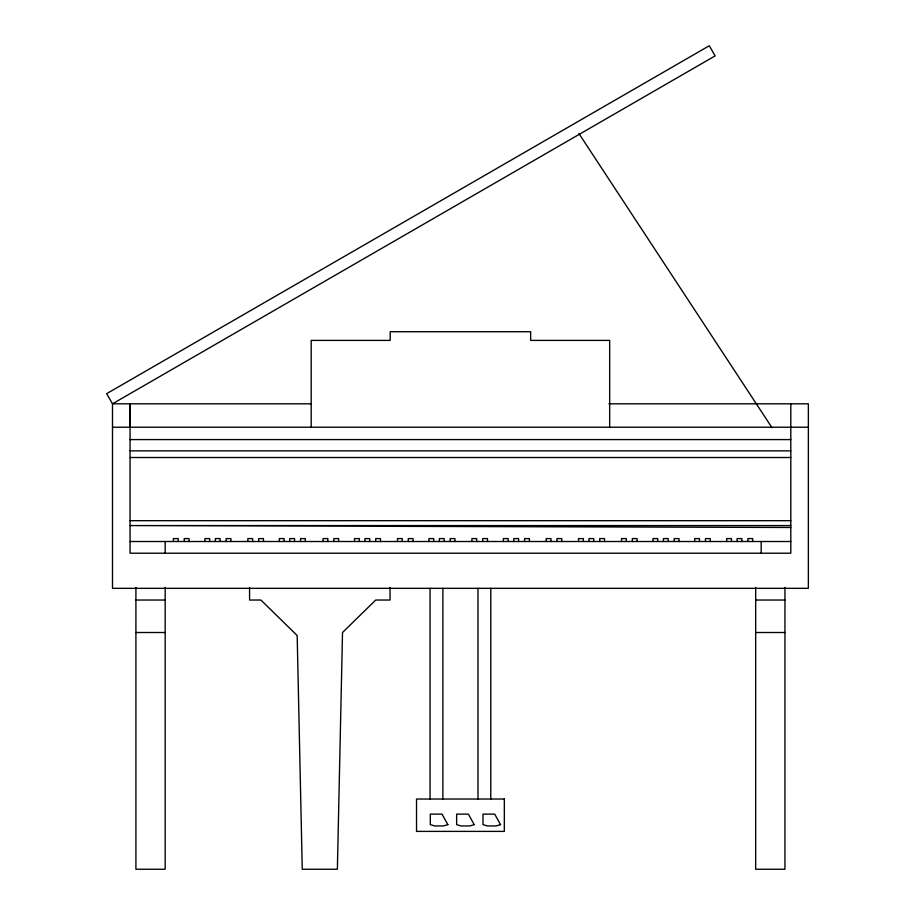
<?xml version="1.0" encoding="UTF-8"?>
<svg xmlns="http://www.w3.org/2000/svg" width="915" height="915" viewBox="0 0 915 915"><rect width="100%" height="100%" fill="white"/><g stroke="black" fill="none" stroke-linecap="round" stroke-linejoin="round"><path stroke-width="1.37" d="M311.363 403.812L112.499 403.812L106.643 393.679L709.274 45.75L715.13 55.884L112.499 403.812L112.499 588.334L808.357 588.334L808.357 403.812L608.887 403.812M112.499 427.225L808.357 427.225M130.056 439.589L790.8 439.589M130.056 450.855L790.8 450.855M130.056 457.511L790.8 457.511M130.056 520.681L790.8 520.681M790.8 525.576L130.056 525.576L790.8 527.475M130.056 541.508L790.8 541.508M135.912 600.034L165.169 600.034M755.676 600.034L784.944 600.034M135.912 632.517L165.169 632.517M755.676 632.517L784.944 632.517M578.921 133.533L771.963 427.648M790.8 403.812L790.8 553.209L130.056 553.209L130.056 403.812M784.944 587.396L784.944 869.25L755.676 869.25L755.676 587.396M761.177 541.508L761.177 553.484M752.69 541.508L752.69 538.58L747.887 538.58L747.887 541.508M741.905 541.508L741.905 538.58L737.101 538.58L737.101 541.508M731.474 541.508L731.474 538.58L726.67 538.58L726.67 541.508M710.257 541.508L710.257 538.58L705.465 538.58L705.465 541.508M699.472 541.508L699.472 538.58L694.668 538.58L694.668 541.508M678.987 541.508L678.987 538.58L674.183 538.58L674.183 541.508M668.19 541.508L668.19 538.58L663.398 538.58L663.398 541.508M657.771 541.508L657.771 538.58L652.967 538.58L652.967 541.508M637.103 541.508L637.103 538.58L632.299 538.58L632.299 541.508M626.317 541.508L626.317 538.58L621.514 538.58L621.514 541.508M609.664 427.225L609.664 340.403L530.654 340.403L530.654 331.722L390.19 331.722L390.19 340.403L311.192 340.403L311.192 427.225M604.552 541.508L604.552 538.58L599.748 538.58L599.748 541.508M593.755 541.508L593.755 538.58L588.963 538.58L588.963 541.508M583.335 541.508L583.335 538.58L578.532 538.58L578.532 541.508M561.753 541.508L561.753 538.58L556.949 538.58L556.949 541.508M550.956 541.508L550.956 538.58L546.163 538.58L546.163 541.508M529.385 541.508L529.385 538.58L524.581 538.58L524.581 541.508M518.588 541.508L518.588 538.58L513.795 538.58L513.795 541.508M508.168 541.508L508.168 538.58L503.364 538.58L503.364 541.508M490.783 588.334L490.783 799.024M487.501 541.508L487.501 538.58L482.697 538.58L482.697 541.508M477.985 588.334L477.985 799.024M476.704 541.508L476.704 538.58L471.911 538.58L471.911 541.508M454.938 541.508L454.938 538.58L450.146 538.58L450.146 541.508M444.152 541.508L444.152 538.58L439.349 538.58L439.349 541.508M442.871 588.334L442.871 799.024M433.733 541.508L433.733 538.58L428.929 538.58L428.929 541.508M430.061 588.334L430.061 799.024M413.065 541.508L413.065 538.58L408.262 538.58L408.262 541.508M402.268 541.508L402.268 538.58L397.476 538.58L397.476 541.508M390.042 587.396L390.042 600.034L375.71 600.034L342.519 632.517L337.372 869.25L302.259 869.25L297.169 635.525L260.901 600.034L249.578 600.034L249.578 587.396M380.503 541.508L380.503 538.58L375.71 538.58L375.71 541.508M369.717 541.508L369.717 538.58L364.913 538.58L364.913 541.508M359.286 541.508L359.286 538.58L354.494 538.58L354.494 541.508M338.619 541.508L338.619 538.58L333.826 538.58L333.826 541.508M327.833 541.508L327.833 538.58L323.029 538.58L323.029 541.508M305.335 541.508L305.335 538.58L300.543 538.58L300.543 541.508M294.55 541.508L294.55 538.58L289.746 538.58L289.746 541.508M284.119 541.508L284.119 538.58L279.327 538.58L279.327 541.508M263.451 541.508L263.451 538.58L258.659 538.58L258.659 541.508M252.666 541.508L252.666 538.58L247.862 538.58L247.862 541.508M230.9 541.508L230.9 538.58L226.097 538.58L226.097 541.508M220.115 541.508L220.115 538.58L215.311 538.58L215.311 541.508M209.684 541.508L209.684 538.58L204.891 538.58L204.891 541.508M189.016 541.508L189.016 538.58L184.224 538.58L184.224 541.508M178.231 541.508L178.231 538.58L173.427 538.58L173.427 541.508M165.169 541.508L165.169 553.484M165.169 587.396L165.169 869.25L135.912 869.25L135.912 587.396M129.861 403.812L129.861 427.225M447.87 824.632L443.478 825.948L434.694 825.948L430.313 824.632L430.313 814.121L442.014 814.121L447.87 824.632M474.199 824.632L469.807 825.948L461.034 825.948L456.642 824.632L456.642 814.121L468.354 814.121L474.199 824.632M500.539 824.632L496.147 825.948L487.375 825.948L482.983 824.632L482.983 814.121L494.683 814.121L500.539 824.632M504.325 799.024L416.531 799.024L416.531 831.392L504.325 831.392L504.325 799.024"/></g></svg>
